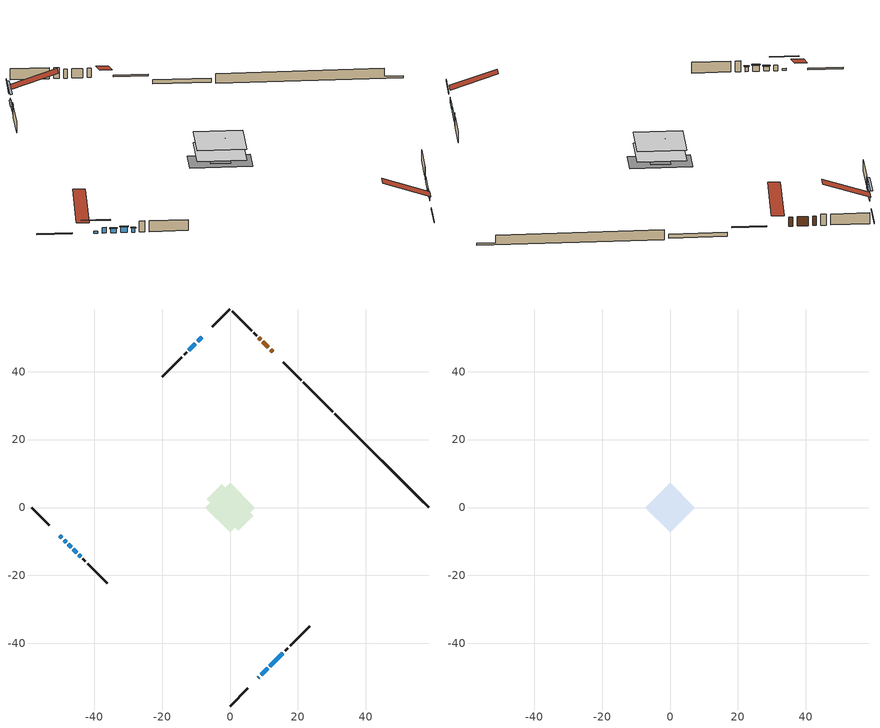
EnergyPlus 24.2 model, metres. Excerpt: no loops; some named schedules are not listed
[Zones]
conditioned space
 floor outside (Floor1 construction): -1.43,0 0,1.43 1.43,0 0,-1.43 z1.12
 floor adiabatic (Floor3 construction): -2.91,0 0,2.91 2.91,0 0,-2.91 z1.12
 floor adiabatic (AdiabaticFloorConstruction): -7.25,0 0,7.25 7.25,0 0,-7.25 z1.12
 floor foundation (Slab1 construction): -6.9,2.37 -2.37,6.9 6.9,-2.37 2.37,-6.9 z-1.07
 floor foundation (Slab2 construction): -2.91,0 0,2.91 2.91,0 0,-2.91 z-0.76
 wall outside (RimJoist1 construction): 0,-58.44 5.17,-53.27 / -58.44,0 -53.27,-5.17 / 0,58.44 -5.17,53.27 / 20.92,37.52 15.75,42.69 z1.12:1.42
 wall outside (AdiabaticWallConstruction 1): 12.57,45.87 11.95,46.49 / 11.29,47.15 9.69,48.76 / 9.03,49.41 8.49,49.95 z1.12:3.15
 wall outside (AdiabaticWallConstruction): 8.35,-50.1 8.51,-49.93 / 9.16,-49.28 11.04,-47.4 / -48.83,-9.61 -48.24,-10.21 / -10.21,48.24 -12.07,46.37 / 11.7,-46.74 15.59,-42.85 / -46.1,-12.34 -45.16,-13.28 z1.12:2.34; -8.35,50.1 -9.55,48.89 / -47.58,-10.86 -46.75,-11.69 / -44.51,-13.93 -44,-14.44 z1.12:2.04; -50.1,-8.34 -49.48,-8.96 z1.12:1.53
 wall outside (Wall1 construction): 16.25,-42.19 17.04,-41.4 / -43.35,-15.09 -42.56,-15.88 / -12.73,45.71 -13.52,44.92 / 7.83,50.61 7.04,51.4 z1.12:3.56
 wall outside (Wall2 construction): 17.69,-40.75 23.42,-35.02 / -41.9,-16.54 -36.17,-22.27 / -14.17,44.27 -19.9,38.54 / 6.39,52.05 0.66,57.78 z1.12:3.56
 wall foundation (FoundationWall1 construction): 30.85,27.59,-1.07 30.85,27.59,1.12 55.68,2.76,1.12 55.68,2.76,-0.6 58.44,0,-0.6 58.44,0,-1.07
 wall foundation (FoundationWall2 construction): 30.2,28.24 21.58,36.87 z-0.76:0.15
 window (WindowConstruction 5): 8.35,-50.09 8.51,-49.94 z1.12:2.34
 window (WindowConstruction 7): -8.35,50.09 -9.55,48.89 z1.12:2.03
 window (WindowConstruction 8): 9.16,-49.28 11.04,-47.4 z1.12:2.34
 window (WindowConstruction 9): -50.09,-8.35 -49.49,-8.96 z1.12:1.53
 window (WindowConstruction 6): -48.83,-9.61 -48.24,-10.2 z1.12:2.34
 window (WindowConstruction): -10.21,48.24 -12.07,46.37 z1.12:2.34
 window (WindowConstruction 1): 11.7,-46.74 15.59,-42.85 z1.12:2.34
 window (WindowConstruction 2): -47.58,-10.86 -46.75,-11.69 z1.12:2.03
 window (WindowConstruction 3): -46.1,-12.34 -45.16,-13.28 z1.12:2.34
 window (WindowConstruction 4): -44.51,-13.93 -44.01,-14.44 z1.12:2.03
 door (Door): 12.57,45.87 11.95,46.49 z1.12:3.15
 door (Door 1): 11.29,47.15 9.69,48.76 z1.12:3.15
 door (Door 2): 9.03,49.41 8.49,49.95 z1.12:3.15
 ceiling adiabatic (AdiabaticFloorConstruction): 0,-7.25 7.25,0 0,7.25 -7.25,0 z1.12
 roof outside (Roof2 construction): 0,1.71 -1.71,0 0,-1.71 1.71,0 z3.56
attic - vented
 floor to conditioned space (Floor2 construction Reversed): -7.25,0 0,7.25 7.25,0 0,-7.25 z3.56
 roof outside (Roof1 construction): 7.69,-50.75,3.56 0.63,-43.69,6.89 -1.23,-45.55,6.89 5.83,-52.61,3.56; -50.75,-7.69,3.56 -43.69,-0.63,6.89 -45.55,1.23,6.89 -52.61,-5.83,3.56; -7.69,50.75,3.56 -0.63,43.69,6.89 1.23,45.55,6.89 -5.83,52.61,3.56; 13.23,45.21,3.56 6.17,38.15,6.89 8.03,36.29,6.89 15.09,43.35,3.56
shading: -11.42,47.03 -6.48,51.96 -6.77,52.25 -11.71,47.32 z4.67; -47.62,-10.82 -51.96,-6.48 -52.25,-6.77 -47.91,-11.11 z4.16; -12.21,46.23 -10.06,48.38 -10.35,48.67 -12.51,46.52 z2.54; -46.61,-11.83 -47.72,-10.72 -48.01,-11.01 -46.9,-12.12 z2.24; -45.02,-13.42 -46.24,-12.2 -46.53,-12.49 -45.31,-13.71 z2.54; -43.86,-14.58 -44.65,-13.79 -44.94,-14.08 -44.15,-14.87 z2.24
[Building]
Building 1: Terrain=Suburbs
[Site:Location]
Erieau AUT_ON: Latitude {deg}=42.25; Longitude {deg}=-81.9; Time Zone {hr}=-5; Elevation {m}=178; Keep Site Location Information=Yes
[Site:GroundTemperature:Shallow]
5.2292, 3.30147, 3.1471, 4.0619, 7.73432, 11.3896, 14.5586, 16.5661, 16.7366, 15.1039, 12.0157, 8.47254
[Site:WaterMainsTemperature]
Calculation Method=Schedule; Temperature Schedule=mains temperature schedule
[Material] Roughness=Rough; Thermal Absorptance=0.9
Name | Thickness {m} | Conductivity {W/m-K} | Density {kg/m3} | Specific Heat {J/kg-K} | Solar Absorptance | Visible Absorptance
asphalt or fiberglass shingles | 0.00635 | 0.162714 | 1121.4 | 1465.45 | 0.4 | 0.4
ceiling loosefill ins | 0.169333 | 0.0480833 | 16.02 | 1046.75 | 0.7 | 0.7
ceiling stud and cavity | 0.1397 | 0.108532 | 65.682 | 1177.47 | 0.7 | 0.7
concrete 4.0 in. | 0.1016 | 1.803125 | 2242.8 | 837.4 | 0.7 | 0.7
concrete 8.0 in. | 0.2032 | 1.803125 | 2242.8 | 837.4 | 0.7 | 0.7
door material | 0.04445 | 0.188738 | 512.64 | 1214.23 | 0.7 | 0.7
door material 1 | 0.04445 | 0.0451087 | 512.64 | 1214.23 | 0.7 | 0.7
exterior vertical ins | 0.0457286 | 0.029427 | 32.04 | 1214.23 | 0.7 | 0.7
exterior vertical ins 1 | 0.00108814 | 0.029427 | 32.04 | 1214.23 | 0.7 | 0.7
floor covering | 0.0127 | 0.0433444 | 54.468 | 1339.84 | 0.6 | 0.6
floor covering 1 | 0.0127 | 9.015625 | 54.468 | 1339.84 | 0.6 | 0.6
floor rigid ins | 0.051816 | 0.029427 | 32.04 | 1214.23 | 0.7 | 0.7
floor rigid ins 1; wall rigid ins | 0.512978 | 0.029427 | 32.04 | 1214.23 | 0.7 | 0.7
floor stud and cavity | 0.1397 | 0.582521 | 92.3553 | 1139.71 | 0.7 | 0.7
floor stud and cavity 1 | 0.0889 | 0.400059 | 50.32683 | 1063.81 | 0.7 | 0.7
floor stud and cavity 2 | 0.1397 | 1.75129 | 37.0049 | 1207.88 | 0.7 | 0.7
furniture material conditioned space 1 | 0.1524 | 0.115458 | 640.8 | 1214.23 | 0.6 | 0.6
gypsum board | 0.0127 | 0.160291 | 801 | 837.4 | 0.6 | 0.6
gypsum board 1 | 0.0127 | 0.160291 | 801 | 837.4 | 0.7 | 0.7
osb sheathing 0.5 in. | 0.0127 | 0.115458 | 512.64 | 1214.23 | 0.7 | 0.7
osb sheathing 0.75 in. | 0.01905 | 0.115458 | 512.64 | 1214.23 | 0.7 | 0.7
osb sheathing 2.0 in. | 0.0508 | 0.115458 | 512.64 | 1214.23 | 0.7 | 0.7
rim joist stud and cavity | 0.0508 | 0.0293316 | 125.044 | 1163.47 | 0.6 | 0.6
roof stud and cavity | 0.0889 | 1.61966 | 78.34581 | 1123.46 | 0.7 | 0.7
wall stud and cavity | 0.1397 | 0.123197 | 139.0536 | 1170.24 | 0.7 | 0.7
wall stud and cavity 1 | 0.1397 | 0.0935595 | 139.0536 | 1170.24 | 0.7 | 0.7
wall stud and cavity 2 | 0.0889 | 0.380278 | 52.3479 | 1209.89 | 0.7 | 0.7
wall stud and cavity 3 | 0.0889 | 0.391764 | 83.0341 | 1211.67 | 0.7 | 0.7
wood siding | 0.0254 | 0.102417 | 544.68 | 1172.36 | 0.4 | 0.4
wood siding 1; wood siding 2; wood siding 3 | 0.0254 | 0.102417 | 544.68 | 1172.36 | 0.7 | 0.7
[WindowMaterial:SimpleGlazingSystem]
Name | U-Factor {W/m2-K} | Solar Heat Gain Coefficient
WindowMaterial | 2.21385 | 0.54
WindowMaterial 1 | 2.12471 | 0.61
WindowMaterial 2 | 2.25019 | 0.5
WindowMaterial 3 | 2.3047 | 0.45
WindowMaterial 4 | 2.35467 | 0.38
WindowMaterial 5 | 3.04227 | 0.45
WindowMaterial 6 | 2.21272 | 0.53
WindowMaterial 7 | 2.208742 | 0.54
WindowMaterial 8 | 4.522527 | 0.49
[Construction]
AdiabaticFloorConstruction: floor stud and cavity 2, floor rigid ins 1, osb sheathing 0.75 in., floor covering
AdiabaticWallConstruction: wood siding 2, wall rigid ins, wall stud and cavity 2, gypsum board
AdiabaticWallConstruction 1: wood siding 3, wall rigid ins, wall stud and cavity 2, gypsum board
Door: door material
Door 1; Door 2: door material 1
Floor1 construction: floor stud and cavity, floor rigid ins, osb sheathing 0.75 in., floor covering
Floor2 construction Reversed: gypsum board, ceiling stud and cavity, ceiling loosefill ins
Floor3 construction: floor stud and cavity 1, floor covering 1
FoundationWall1 construction: concrete 8.0 in., gypsum board 1
FoundationWall2 construction: concrete 8.0 in.
furniture construction conditioned space 1: furniture material conditioned space 1
PartitionWallConstruction: gypsum board, wall stud and cavity 3, gypsum board
RimJoist1 construction: wood siding 1, osb sheathing 2.0 in., rim joist stud and cavity
Roof1 construction: asphalt or fiberglass shingles
Roof2 construction: asphalt or fiberglass shingles, osb sheathing 0.5 in., roof stud and cavity, gypsum board
Slab1 construction; Slab2 construction: concrete 4.0 in.
Wall1 construction: wood siding, osb sheathing 0.5 in., wall stud and cavity, gypsum board
Wall2 construction: wood siding, osb sheathing 0.5 in., wall stud and cavity 1, gypsum board
WindowConstruction; WindowConstruction 3: WindowMaterial
WindowConstruction 1: WindowMaterial 1
WindowConstruction 2: WindowMaterial 2
WindowConstruction 4: WindowMaterial 3
WindowConstruction 5: WindowMaterial 4
WindowConstruction 6: WindowMaterial 5
WindowConstruction 7: WindowMaterial 6
WindowConstruction 8: WindowMaterial 7
WindowConstruction 9: WindowMaterial 8
[Zone] Multiplier=1; Part of Total Floor Area=Yes
Name | Volume {m3}
attic - vented | 56.7632
conditioned space | 473.7
[Space]
Name | Zone | Volume {m3}
attic - vented 1 | attic - vented | 56.7632
conditioned space 1 | conditioned space | 473.7
[ZoneInfiltration:EffectiveLeakageArea]
infil attic - vented 1: Zone or Space=attic - vented 1; Schedule=Always On Discrete; Effective Air Leakage Area {cm2}=5043.36; Stack Coefficient=0.000231421; Wind Coefficient=1.02783e-05
[ZoneMixing]
whole house fan mix: Zone or Space=attic - vented; Schedule=Always On Continuous; Design Flow Rate Calculation Method=Flow/Zone; Design Flow Rate {m3/s}=0; Source Zone or Space=conditioned space
[SurfaceProperty:ExposedFoundationPerimeter] Exposed Perimeter Calculation Method=TotalExposedPerimeter
Name | Total Exposed Perimeter {m}
Slab1 | 39.014
Slab2 | 12.192
[InternalMass] Zone or ZoneList=conditioned space; Space or SpaceList=conditioned space 1
Name | Construction | Surface Area {m2}
furniture mass conditioned space 1 | furniture construction conditioned space 1 | 90.7599
partition wall mass | PartitionWallConstruction | 209.99
[Lights]
interior lighting: Zone or ZoneList or Space or SpaceList=conditioned space 1; Schedule=interior lighting schedule; Design Level Calculation Method=LightingLevel; Lighting Level {W}=343.2; Return Air Fraction=0; Fraction Radiant=0.6; Fraction Visible=0.2; Fraction Replaceable=1
[People]
occupants: Zone or ZoneList or Space or SpaceList=conditioned space 1; Number of People Schedule=occupants schedule; Number of People Calculation Method=People; Number of People=3; Fraction Radiant=0.314171; Sensible Heat Fraction=0.56303; Activity Level Schedule=occupants activity schedule; Carbon Dioxide Generation Rate {m3/s-W}=0; Enable ASHRAE 55 Comfort Warnings=No; Mean Radiant Temperature Calculation Type=EnclosureAveraged
[ElectricEquipment] Zone or ZoneList or Space or SpaceList=conditioned space 1; Design Level Calculation Method=EquipmentLevel
Name | Schedule | Design Level {W} | Fraction Latent | Fraction Radiant | Fraction Lost
clothes dryer | clothes dryer schedule | 140.772 | 0.015 | 0.081 | 0.85
clothes washer | clothes washer schedule | 32.1985 | 0.03 | 0.162 | 0.7
cooking range | cooking range schedule | 215.147 | 0.08 | 0.432 | 0.2
dishwasher | dishwasher schedule | 66.8632 | 0.3 | 0.18 | 0.4
fridge | fridge schedule | 72.9452 | 0 | 0.6 | 0
mech vent bath fan 0 | mech vent bath fan 0 schedule | 50.2 | 0 | 0 | 1
mech vent house fan | mech vent house fan schedule | 0 | 0 | 0 | 1
mech vent house fan cfis | mech vent house fan cfis schedule | 0 | 0 | 0 | 0
misc plug loads | misc plug loads schedule | 494.7 | 0.045 | 0.513 | 0.1
whole house fan | Always On Discrete | 0 | 0 | 0 | 1
[OtherEquipment] Zone or ZoneList or Space or SpaceList=conditioned space 1; Design Level Calculation Method=EquipmentLevel
Name | Fuel Type | Schedule | Design Level {W} | Fraction Latent | Fraction Radiant | Fraction Lost
clothes dryer 1 | Electricity | clothes dryer schedule | 0 | 0.015 | 0.081 | 0.85
cooking range 1 | Electricity | cooking range schedule | 0 | 0.08 | 0.432 | 0.2
general water use latent | None | general water use schedule | 62.594 | 1 | 0 | 0
general water use sensible | None | general water use schedule | -61.6891 | 0 | 0.6 | 0
mech vent house fan latent load | None | Always On Discrete | 0 | 1 | 0 | 0
mech vent house fan sensible load | None | Always On Discrete | 0 | 0 | 0 | 0
water heater energy adjustment1 | NaturalGas | Always On Discrete | 0.01 | 0 | 0 | 1
[ZoneInfiltration:DesignFlowRate] Zone or ZoneList or Space or SpaceList=conditioned space 1; Schedule=Always On Discrete; Design Flow Rate Calculation Method=Flow/Zone; Design Flow Rate {m3/s}=0
infil flow; natural vent flow; whole house fan flow
[Foundation:Kiva] Initial Indoor Air Temperature {C}=18; Wall Depth Below Slab {m}=0.2032; Custom Block Z Position 1 {m}=0
Name | Wall Height Above Grade {m} | Custom Block Material Name 1 | Custom Block Depth 1 {m} | Custom Block X Position 1 {m}
Foundation Kiva 1 | 1.11999 | exterior vertical ins | 2.189988 | 0.2159
Foundation Kiva 2 | 0.150023 | exterior vertical ins 1 | 0.910011 | 0.2032
[Foundation:Kiva:Settings]
Soil Conductivity {W/m-K}=0.849921; Soil Density {kg/m3}=1842.3; Soil Specific Heat {J/kg-K}=418.7; Ground Solar Absorptivity=0.9; Ground Thermal Absorptivity=0.9; Ground Surface Roughness {m}=0.03; Far-Field Width {m}=40; Deep-Ground Boundary Condition=ZeroFlux; Deep-Ground Depth {m}=40; Minimum Cell Dimension {m}=0.2; Maximum Cell Growth Coefficient=3; Simulation Timestep=Timestep
[Exterior:Lights]
exterior lighting: Schedule=exterior lighting schedule; Design Level {W}=75.6
[Schedule:Constant]
Name | Hourly Value
Always On Continuous; mech vent house fan schedule; mech vent house fan cfis schedule; Always On Discrete | 1
occupants activity schedule | 117.228
fridge schedule | 0
[Schedule:Week:Daily]
interior lighting schedule Week Rule - Jan1-Jan27: interior lighting schedule day, interior lighting schedule day, interior lighting schedule day, interior lighting schedule day, interior lighting schedule day, interior lighting schedule day, interior lighting schedule day, interior lighting schedule default day, interior lighting schedule default day, interior lighting schedule default day, interior lighting schedule default day, interior lighting schedule default day
interior lighting schedule Week Rule - Jan28-Feb3: interior lighting schedule day, interior lighting schedule day, interior lighting schedule day, interior lighting schedule day, interior lighting schedule day 1, interior lighting schedule day 1, interior lighting schedule day 1, interior lighting schedule default day, interior lighting schedule default day, interior lighting schedule default day, interior lighting schedule default day, interior lighting schedule default day
interior lighting schedule Week Rule - Feb4-Feb24: interior lighting schedule day 1, interior lighting schedule day 1, interior lighting schedule day 1, interior lighting schedule day 1, interior lighting schedule day 1, interior lighting schedule day 1, interior lighting schedule day 1, interior lighting schedule default day, interior lighting schedule default day, interior lighting schedule default day, interior lighting schedule default day, interior lighting schedule default day
interior lighting schedule Week Rule - Feb25-Mar3: interior lighting schedule day 1, interior lighting schedule day 1, interior lighting schedule day 1, interior lighting schedule day 1, interior lighting schedule day 2, interior lighting schedule day 2, interior lighting schedule day 2, interior lighting schedule default day, interior lighting schedule default day, interior lighting schedule default day, interior lighting schedule default day, interior lighting schedule default day
interior lighting schedule Week Rule - Mar4-Mar31: interior lighting schedule day 2, interior lighting schedule day 2, interior lighting schedule day 2, interior lighting schedule day 2, interior lighting schedule day 2, interior lighting schedule day 2, interior lighting schedule day 2, interior lighting schedule default day, interior lighting schedule default day, interior lighting schedule default day, interior lighting schedule default day, interior lighting schedule default day
interior lighting schedule Week Rule - Apr1-Apr28: interior lighting schedule day 3, interior lighting schedule day 3, interior lighting schedule day 3, interior lighting schedule day 3, interior lighting schedule day 3, interior lighting schedule day 3, interior lighting schedule day 3, interior lighting schedule default day, interior lighting schedule default day, interior lighting schedule default day, interior lighting schedule default day, interior lighting schedule default day
interior lighting schedule Week Rule - Apr29-May5: interior lighting schedule day 3, interior lighting schedule day 3, interior lighting schedule day 4, interior lighting schedule day 4, interior lighting schedule day 4, interior lighting schedule day 4, interior lighting schedule day 4, interior lighting schedule default day, interior lighting schedule default day, interior lighting schedule default day, interior lighting schedule default day, interior lighting schedule default day
interior lighting schedule Week Rule - May6-May26: interior lighting schedule day 4, interior lighting schedule day 4, interior lighting schedule day 4, interior lighting schedule day 4, interior lighting schedule day 4, interior lighting schedule day 4, interior lighting schedule day 4, interior lighting schedule default day, interior lighting schedule default day, interior lighting schedule default day, interior lighting schedule default day, interior lighting schedule default day
interior lighting schedule Week Rule - May27-Jun2: interior lighting schedule day 4, interior lighting schedule day 4, interior lighting schedule day 4, interior lighting schedule day 4, interior lighting schedule day 4, interior lighting schedule day 5, interior lighting schedule day 5, interior lighting schedule default day, interior lighting schedule default day, interior lighting schedule default day, interior lighting schedule default day, interior lighting schedule default day
interior lighting schedule Week Rule - Jun3-Jun30: interior lighting schedule day 5, interior lighting schedule day 5, interior lighting schedule day 5, interior lighting schedule day 5, interior lighting schedule day 5, interior lighting schedule day 5, interior lighting schedule day 5, interior lighting schedule default day, interior lighting schedule default day, interior lighting schedule default day, interior lighting schedule default day, interior lighting schedule default day
interior lighting schedule Week Rule - Jul1-Jul28: interior lighting schedule day 6, interior lighting schedule day 6, interior lighting schedule day 6, interior lighting schedule day 6, interior lighting schedule day 6, interior lighting schedule day 6, interior lighting schedule day 6, interior lighting schedule default day, interior lighting schedule default day, interior lighting schedule default day, interior lighting schedule default day, interior lighting schedule default day
interior lighting schedule Week Rule - Jul29-Aug4: interior lighting schedule day 6, interior lighting schedule day 6, interior lighting schedule day 6, interior lighting schedule day 7, interior lighting schedule day 7, interior lighting schedule day 7, interior lighting schedule day 7, interior lighting schedule default day, interior lighting schedule default day, interior lighting schedule default day, interior lighting schedule default day, interior lighting schedule default day
interior lighting schedule Week Rule - Aug5-Aug25: interior lighting schedule day 7, interior lighting schedule day 7, interior lighting schedule day 7, interior lighting schedule day 7, interior lighting schedule day 7, interior lighting schedule day 7, interior lighting schedule day 7, interior lighting schedule default day, interior lighting schedule default day, interior lighting schedule default day, interior lighting schedule default day, interior lighting schedule default day
interior lighting schedule Week Rule - Aug26-Sep1: interior lighting schedule day 7, interior lighting schedule day 7, interior lighting schedule day 7, interior lighting schedule day 7, interior lighting schedule day 7, interior lighting schedule day 7, interior lighting schedule day 8, interior lighting schedule default day, interior lighting schedule default day, interior lighting schedule default day, interior lighting schedule default day, interior lighting schedule default day
interior lighting schedule Week Rule - Sep2-Sep29: interior lighting schedule day 8, interior lighting schedule day 8, interior lighting schedule day 8, interior lighting schedule day 8, interior lighting schedule day 8, interior lighting schedule day 8, interior lighting schedule day 8, interior lighting schedule default day, interior lighting schedule default day, interior lighting schedule default day, interior lighting schedule default day, interior lighting schedule default day
interior lighting schedule Week Rule - Sep30-Oct6: interior lighting schedule day 8, interior lighting schedule day 9, interior lighting schedule day 9, interior lighting schedule day 9, interior lighting schedule day 9, interior lighting schedule day 9, interior lighting schedule day 9, interior lighting schedule default day, interior lighting schedule default day, interior lighting schedule default day, interior lighting schedule default day, interior lighting schedule default day
interior lighting schedule Week Rule - Oct7-Oct27: interior lighting schedule day 9, interior lighting schedule day 9, interior lighting schedule day 9, interior lighting schedule day 9, interior lighting schedule day 9, interior lighting schedule day 9, interior lighting schedule day 9, interior lighting schedule default day, interior lighting schedule default day, interior lighting schedule default day, interior lighting schedule default day, interior lighting schedule default day
interior lighting schedule Week Rule - Oct28-Nov3: interior lighting schedule day 9, interior lighting schedule day 9, interior lighting schedule day 9, interior lighting schedule day 9, interior lighting schedule day 10, interior lighting schedule day 10, interior lighting schedule day 10, interior lighting schedule default day, interior lighting schedule default day, interior lighting schedule default day, interior lighting schedule default day, interior lighting schedule default day
interior lighting schedule Week Rule - Nov4-Nov24: interior lighting schedule day 10, interior lighting schedule day 10, interior lighting schedule day 10, interior lighting schedule day 10, interior lighting schedule day 10, interior lighting schedule day 10, interior lighting schedule day 10, interior lighting schedule default day, interior lighting schedule default day, interior lighting schedule default day, interior lighting schedule default day, interior lighting schedule default day
interior lighting schedule Week Rule - Nov25-Dec1: interior lighting schedule day 10, interior lighting schedule day 10, interior lighting schedule day 10, interior lighting schedule day 10, interior lighting schedule day 10, interior lighting schedule day 10, interior lighting schedule day 11, interior lighting schedule default day, interior lighting schedule default day, interior lighting schedule default day, interior lighting schedule default day, interior lighting schedule default day
interior lighting schedule Week Rule - Dec2-Dec31: interior lighting schedule day 11, interior lighting schedule day 11, interior lighting schedule day 11, interior lighting schedule day 11, interior lighting schedule day 11, interior lighting schedule day 11, interior lighting schedule day 11, interior lighting schedule default day, interior lighting schedule default day, interior lighting schedule default day, interior lighting schedule default day, interior lighting schedule default day
occupants schedule Week Rule - Jan1-Dec31: occupants schedule day, occupants schedule day, occupants schedule day, occupants schedule day, occupants schedule day, occupants schedule day, occupants schedule day, occupants schedule default day, occupants schedule default day, occupants schedule default day, occupants schedule default day, occupants schedule default day
clothes dryer schedule Week Rule - Jan1-Dec31: clothes dryer schedule day, clothes dryer schedule day, clothes dryer schedule day, clothes dryer schedule day, clothes dryer schedule day, clothes dryer schedule day, clothes dryer schedule day, clothes dryer schedule default day, clothes dryer schedule default day, clothes dryer schedule default day, clothes dryer schedule default day, clothes dryer schedule default day
clothes washer schedule Week Rule - Jan1-Dec31: clothes washer schedule day, clothes washer schedule day, clothes washer schedule day, clothes washer schedule day, clothes washer schedule day, clothes washer schedule day, clothes washer schedule day, clothes washer schedule default day, clothes washer schedule default day, clothes washer schedule default day, clothes washer schedule default day, clothes washer schedule default day
cooking range schedule Week Rule - Jan1-Dec31: cooking range schedule day, cooking range schedule day, cooking range schedule day, cooking range schedule day, cooking range schedule day, cooking range schedule day, cooking range schedule day, cooking range schedule default day, cooking range schedule default day, cooking range schedule default day, cooking range schedule default day, cooking range schedule default day
dishwasher schedule Week Rule - Jan1-Dec31: dishwasher schedule day, dishwasher schedule day, dishwasher schedule day, dishwasher schedule day, dishwasher schedule day, dishwasher schedule day, dishwasher schedule day, dishwasher schedule default day, dishwasher schedule default day, dishwasher schedule default day, dishwasher schedule default day, dishwasher schedule default day
mech vent bath fan 0 schedule Week Rule - Jan1-Dec31: mech vent bath fan 0 schedule day, mech vent bath fan 0 schedule day, mech vent bath fan 0 schedule day, mech vent bath fan 0 schedule day, mech vent bath fan 0 schedule day, mech vent bath fan 0 schedule day, mech vent bath fan 0 schedule day, mech vent bath fan 0 schedule default day, mech vent bath fan 0 schedule default day, mech vent bath fan 0 schedule default day, mech vent bath fan 0 schedule default day, mech vent bath fan 0 schedule default day
misc plug loads schedule Week Rule - Jan1-Dec31: misc plug loads schedule day, misc plug loads schedule day, misc plug loads schedule day, misc plug loads schedule day, misc plug loads schedule day, misc plug loads schedule day, misc plug loads schedule day, misc plug loads schedule default day, misc plug loads schedule default day, misc plug loads schedule default day, misc plug loads schedule default day, misc plug loads schedule default day
general water use schedule Week Rule - Jan1-Dec31: general water use schedule day, general water use schedule day, general water use schedule day, general water use schedule day, general water use schedule day, general water use schedule day, general water use schedule day, general water use schedule default day, general water use schedule default day, general water use schedule default day, general water use schedule default day, general water use schedule default day
exterior lighting schedule Week Rule - Jan1-Jan27: exterior lighting schedule day, exterior lighting schedule day, exterior lighting schedule day, exterior lighting schedule day, exterior lighting schedule day, exterior lighting schedule day, exterior lighting schedule day, exterior lighting schedule default day, exterior lighting schedule default day, exterior lighting schedule default day, exterior lighting schedule default day, exterior lighting schedule default day
exterior lighting schedule Week Rule - Jan28-Feb3: exterior lighting schedule day, exterior lighting schedule day, exterior lighting schedule day, exterior lighting schedule day, exterior lighting schedule day 1, exterior lighting schedule day 1, exterior lighting schedule day 1, exterior lighting schedule default day, exterior lighting schedule default day, exterior lighting schedule default day, exterior lighting schedule default day, exterior lighting schedule default day
exterior lighting schedule Week Rule - Feb4-Feb24: exterior lighting schedule day 1, exterior lighting schedule day 1, exterior lighting schedule day 1, exterior lighting schedule day 1, exterior lighting schedule day 1, exterior lighting schedule day 1, exterior lighting schedule day 1, exterior lighting schedule default day, exterior lighting schedule default day, exterior lighting schedule default day, exterior lighting schedule default day, exterior lighting schedule default day
exterior lighting schedule Week Rule - Feb25-Mar3: exterior lighting schedule day 1, exterior lighting schedule day 1, exterior lighting schedule day 1, exterior lighting schedule day 1, exterior lighting schedule day 2, exterior lighting schedule day 2, exterior lighting schedule day 2, exterior lighting schedule default day, exterior lighting schedule default day, exterior lighting schedule default day, exterior lighting schedule default day, exterior lighting schedule default day
exterior lighting schedule Week Rule - Mar4-Mar31: exterior lighting schedule day 2, exterior lighting schedule day 2, exterior lighting schedule day 2, exterior lighting schedule day 2, exterior lighting schedule day 2, exterior lighting schedule day 2, exterior lighting schedule day 2, exterior lighting schedule default day, exterior lighting schedule default day, exterior lighting schedule default day, exterior lighting schedule default day, exterior lighting schedule default day
exterior lighting schedule Week Rule - Apr1-Apr28: exterior lighting schedule day 3, exterior lighting schedule day 3, exterior lighting schedule day 3, exterior lighting schedule day 3, exterior lighting schedule day 3, exterior lighting schedule day 3, exterior lighting schedule day 3, exterior lighting schedule default day, exterior lighting schedule default day, exterior lighting schedule default day, exterior lighting schedule default day, exterior lighting schedule default day
exterior lighting schedule Week Rule - Apr29-May5: exterior lighting schedule day 3, exterior lighting schedule day 3, exterior lighting schedule day 4, exterior lighting schedule day 4, exterior lighting schedule day 4, exterior lighting schedule day 4, exterior lighting schedule day 4, exterior lighting schedule default day, exterior lighting schedule default day, exterior lighting schedule default day, exterior lighting schedule default day, exterior lighting schedule default day
exterior lighting schedule Week Rule - May6-May26: exterior lighting schedule day 4, exterior lighting schedule day 4, exterior lighting schedule day 4, exterior lighting schedule day 4, exterior lighting schedule day 4, exterior lighting schedule day 4, exterior lighting schedule day 4, exterior lighting schedule default day, exterior lighting schedule default day, exterior lighting schedule default day, exterior lighting schedule default day, exterior lighting schedule default day
exterior lighting schedule Week Rule - May27-Jun2: exterior lighting schedule day 4, exterior lighting schedule day 4, exterior lighting schedule day 4, exterior lighting schedule day 4, exterior lighting schedule day 4, exterior lighting schedule day 5, exterior lighting schedule day 5, exterior lighting schedule default day, exterior lighting schedule default day, exterior lighting schedule default day, exterior lighting schedule default day, exterior lighting schedule default day
exterior lighting schedule Week Rule - Jun3-Jun30: exterior lighting schedule day 5, exterior lighting schedule day 5, exterior lighting schedule day 5, exterior lighting schedule day 5, exterior lighting schedule day 5, exterior lighting schedule day 5, exterior lighting schedule day 5, exterior lighting schedule default day, exterior lighting schedule default day, exterior lighting schedule default day, exterior lighting schedule default day, exterior lighting schedule default day
exterior lighting schedule Week Rule - Jul1-Jul28: exterior lighting schedule day 6, exterior lighting schedule day 6, exterior lighting schedule day 6, exterior lighting schedule day 6, exterior lighting schedule day 6, exterior lighting schedule day 6, exterior lighting schedule day 6, exterior lighting schedule default day, exterior lighting schedule default day, exterior lighting schedule default day, exterior lighting schedule default day, exterior lighting schedule default day
exterior lighting schedule Week Rule - Jul29-Aug4: exterior lighting schedule day 6, exterior lighting schedule day 6, exterior lighting schedule day 6, exterior lighting schedule day 7, exterior lighting schedule day 7, exterior lighting schedule day 7, exterior lighting schedule day 7, exterior lighting schedule default day, exterior lighting schedule default day, exterior lighting schedule default day, exterior lighting schedule default day, exterior lighting schedule default day
exterior lighting schedule Week Rule - Aug5-Aug25: exterior lighting schedule day 7, exterior lighting schedule day 7, exterior lighting schedule day 7, exterior lighting schedule day 7, exterior lighting schedule day 7, exterior lighting schedule day 7, exterior lighting schedule day 7, exterior lighting schedule default day, exterior lighting schedule default day, exterior lighting schedule default day, exterior lighting schedule default day, exterior lighting schedule default day
exterior lighting schedule Week Rule - Aug26-Sep1: exterior lighting schedule day 7, exterior lighting schedule day 7, exterior lighting schedule day 7, exterior lighting schedule day 7, exterior lighting schedule day 7, exterior lighting schedule day 7, exterior lighting schedule day 8, exterior lighting schedule default day, exterior lighting schedule default day, exterior lighting schedule default day, exterior lighting schedule default day, exterior lighting schedule default day
exterior lighting schedule Week Rule - Sep2-Sep29: exterior lighting schedule day 8, exterior lighting schedule day 8, exterior lighting schedule day 8, exterior lighting schedule day 8, exterior lighting schedule day 8, exterior lighting schedule day 8, exterior lighting schedule day 8, exterior lighting schedule default day, exterior lighting schedule default day, exterior lighting schedule default day, exterior lighting schedule default day, exterior lighting schedule default day
exterior lighting schedule Week Rule - Sep30-Oct6: exterior lighting schedule day 8, exterior lighting schedule day 9, exterior lighting schedule day 9, exterior lighting schedule day 9, exterior lighting schedule day 9, exterior lighting schedule day 9, exterior lighting schedule day 9, exterior lighting schedule default day, exterior lighting schedule default day, exterior lighting schedule default day, exterior lighting schedule default day, exterior lighting schedule default day
exterior lighting schedule Week Rule - Oct7-Oct27: exterior lighting schedule day 9, exterior lighting schedule day 9, exterior lighting schedule day 9, exterior lighting schedule day 9, exterior lighting schedule day 9, exterior lighting schedule day 9, exterior lighting schedule day 9, exterior lighting schedule default day, exterior lighting schedule default day, exterior lighting schedule default day, exterior lighting schedule default day, exterior lighting schedule default day
exterior lighting schedule Week Rule - Oct28-Nov3: exterior lighting schedule day 9, exterior lighting schedule day 9, exterior lighting schedule day 9, exterior lighting schedule day 9, exterior lighting schedule day 10, exterior lighting schedule day 10, exterior lighting schedule day 10, exterior lighting schedule default day, exterior lighting schedule default day, exterior lighting schedule default day, exterior lighting schedule default day, exterior lighting schedule default day
[Schedule:Year]
interior lighting schedule: interior lighting schedule Week Rule - Jan1-Jan27, 1, 1, 1, 27, interior lighting schedule Week Rule - Jan28-Feb3, 1, 28, 2, 3, interior lighting schedule Week Rule - Feb4-Feb24, 2, 4, 2, 24, interior lighting schedule Week Rule - Feb25-Mar3, 2, 25, 3, 3, interior lighting schedule Week Rule - Mar4-Mar31, 3, 4, 3, 31, interior lighting schedule Week Rule - Apr1-Apr28, 4, 1, 4, 28, interior lighting schedule Week Rule - Apr29-May5, 4, 29, 5, 5, interior lighting schedule Week Rule - May6-May26, 5, 6, 5, 26, interior lighting schedule Week Rule - May27-Jun2, 5, 27, 6, 2, interior lighting schedule Week Rule - Jun3-Jun30, 6, 3, 6, 30, interior lighting schedule Week Rule - Jul1-Jul28, 7, 1, 7, 28, interior lighting schedule Week Rule - Jul29-Aug4, 7, 29, 8, 4, interior lighting schedule Week Rule - Aug5-Aug25, 8, 5, 8, 25, interior lighting schedule Week Rule - Aug26-Sep1, 8, 26, 9, 1, interior lighting schedule Week Rule - Sep2-Sep29, 9, 2, 9, 29, interior lighting schedule Week Rule - Sep30-Oct6, 9, 30, 10, 6, interior lighting schedule Week Rule - Oct7-Oct27, 10, 7, 10, 27, interior lighting schedule Week Rule - Oct28-Nov3, 10, 28, 11, 3, interior lighting schedule Week Rule - Nov4-Nov24, 11, 4, 11, 24, interior lighting schedule Week Rule - Nov25-Dec1, 11, 25, 12, 1, interior lighting schedule Week Rule - Dec2-Dec31, 12, 2, 12, 31
occupants schedule: occupants schedule Week Rule - Jan1-Dec31, 1, 1, 12, 31
clothes dryer schedule: clothes dryer schedule Week Rule - Jan1-Dec31, 1, 1, 12, 31
clothes washer schedule: clothes washer schedule Week Rule - Jan1-Dec31, 1, 1, 12, 31
cooking range schedule: cooking range schedule Week Rule - Jan1-Dec31, 1, 1, 12, 31
dishwasher schedule: dishwasher schedule Week Rule - Jan1-Dec31, 1, 1, 12, 31
mech vent bath fan 0 schedule: mech vent bath fan 0 schedule Week Rule - Jan1-Dec31, 1, 1, 12, 31
misc plug loads schedule: misc plug loads schedule Week Rule - Jan1-Dec31, 1, 1, 12, 31
general water use schedule: general water use schedule Week Rule - Jan1-Dec31, 1, 1, 12, 31
exterior lighting schedule: exterior lighting schedule Week Rule - Jan1-Jan27, 1, 1, 1, 27, exterior lighting schedule Week Rule - Jan28-Feb3, 1, 28, 2, 3, exterior lighting schedule Week Rule - Feb4-Feb24, 2, 4, 2, 24, exterior lighting schedule Week Rule - Feb25-Mar3, 2, 25, 3, 3, exterior lighting schedule Week Rule - Mar4-Mar31, 3, 4, 3, 31, exterior lighting schedule Week Rule - Apr1-Apr28, 4, 1, 4, 28, exterior lighting schedule Week Rule - Apr29-May5, 4, 29, 5, 5, exterior lighting schedule Week Rule - May6-May26, 5, 6, 5, 26, exterior lighting schedule Week Rule - May27-Jun2, 5, 27, 6, 2, exterior lighting schedule Week Rule - Jun3-Jun30, 6, 3, 6, 30, exterior lighting schedule Week Rule - Jul1-Jul28, 7, 1, 7, 28, exterior lighting schedule Week Rule - Jul29-Aug4, 7, 29, 8, 4, exterior lighting schedule Week Rule - Aug5-Aug25, 8, 5, 8, 25, exterior lighting schedule Week Rule - Aug26-Sep1, 8, 26, 9, 1, exterior lighting schedule Week Rule - Sep2-Sep29, 9, 2, 9, 29, exterior lighting schedule Week Rule - Sep30-Oct6, 9, 30, 10, 6, exterior lighting schedule Week Rule - Oct7-Oct27, 10, 7, 10, 27, exterior lighting schedule Week Rule - Oct28-Nov3, 10, 28, 11, 3, exterior lighting schedule Week Rule - Nov4-Nov24, 11, 4, 11, 24, exterior lighting schedule Week Rule - Nov25-Dec1, 11, 25, 12, 1, exterior lighting schedule Week Rule - Dec2-Dec31, 12, 2, 12, 31
[Schedule:Compact]
mains temperature schedule: Through: 01/01, For: AllDays, Until: 24:00, 8.89333, Through: 01/02, For: AllDays, Until: 24:00, 8.82722, Through: 01/03, For: AllDays, Until: 24:00, 8.76167, Through: 01/04, For: AllDays, Until: 24:00, 8.69778, Through: 01/05, For: AllDays, Until: 24:00, 8.635, Through: 01/06, For: AllDays, Until: 24:00, 8.57333, Through: 01/07, For: AllDays, Until: 24:00, 8.51333, Through: 01/08, For: AllDays, Until: 24:00, 8.455, Through: 01/09, For: AllDays, Until: 24:00, 8.39778, Through: 01/10, For: AllDays, Until: 24:00, 8.34167, Through: 01/11, For: AllDays, Until: 24:00, 8.28722, Through: 01/12, For: AllDays, Until: 24:00, 8.23444, Through: 01/13, For: AllDays, Until: 24:00, 8.18278, Through: 01/14, For: AllDays, Until: 24:00, 8.13222, Through: 01/15, For: AllDays, Until: 24:00, 8.08389, Through: 01/16, For: AllDays, Until: 24:00, 8.03667, Through: 01/17, For: AllDays, Until: 24:00, 7.99111, Through: 01/18, For: AllDays, Until: 24:00, 7.94667, Through: 01/19, For: AllDays, Until: 24:00, 7.90389, Through: 01/20, For: AllDays, Until: 24:00, 7.86278, Through: 01/21, For: AllDays, Until: 24:00, 7.82333, Through: 01/22, For: AllDays, Until: 24:00, 7.78556, Through: 01/23, For: AllDays, Until: 24:00, 7.74889, Through: 01/24, For: AllDays, Until: 24:00, 7.71444, Through: 01/25, For: AllDays, Until: 24:00, 7.68111, Through: 01/26, For: AllDays, Until: 24:00, 7.64944, Through: 01/27, For: AllDays, Until: 24:00, 7.61944, Through: 01/28, For: AllDays, Until: 24:00, 7.59111, Through: 01/29, For: AllDays, Until: 24:00, 7.56444, Through: 01/30, For: AllDays, Until: 24:00, 7.53944, Through: 01/31, For: AllDays, Until: 24:00, 7.51611, Through: 02/01, For: AllDays, Until: 24:00, 7.49444, Through: 02/02, For: AllDays, Until: 24:00, 7.47389, Through: 02/03, For: AllDays, Until: 24:00, 7.45556, Through: 02/04, For: AllDays, Until: 24:00, 7.43889, Through: 02/05, For: AllDays, Until: 24:00, 7.42389, Through: 02/06, For: AllDays, Until: 24:00, 7.41056, Through: 02/07, For: AllDays, Until: 24:00, 7.39889, Through: 02/08, For: AllDays, Until: 24:00, 7.38833, Through: 02/09, For: AllDays, Until: 24:00, 7.38, Through: 02/10, For: AllDays, Until: 24:00, 7.37389, Through: 02/11, For: AllDays, Until: 24:00, 7.36889, Through: 02/12, For: AllDays, Until: 24:00, 7.36556, Through: 02/13, For: AllDays, Until: 24:00, 7.36389, Through: 02/14, For: AllDays, Until: 24:00, 7.36389, Through: 02/15, For: AllDays, Until: 24:00, 7.36611, Through: 02/16, For: AllDays, Until: 24:00, 7.36944, Through: 02/17, For: AllDays, Until: 24:00, 7.375, Through: 02/18, For: AllDays, Until: 24:00, 7.38167, Through: 02/19, For: AllDays, Until: 24:00, 7.39056, Through: 02/20, For: AllDays, Until: 24:00, 7.40056, Through: 02/21, For: AllDays, Until: 24:00, 7.41278, Through: 02/22, For: AllDays, Until: 24:00, 7.42667, Through: 02/23, For: AllDays, Until: 24:00, 7.44222, Through: 02/24, For: AllDays, Until: 24:00, 7.45889, Through: 02/25, For: AllDays, Until: 24:00, 7.47778, Through: 02/26, For: AllDays, Until: 24:00, 7.49833, Through: 02/27, For: AllDays, Until: 24:00, 7.52056, Through: 02/28, For: AllDays, Until: 24:00, 7.54444, Through: 03/01, For: AllDays, Until: 24:00, 7.56944, Through: 03/02, For: AllDays, Until: 24:00, 7.59667, Through: 03/03, For: AllDays, Until: 24:00, 7.62556, Through: 03/04, For: AllDays, Until: 24:00, 7.65556, Through: 03/05, For: AllDays, Until: 24:00, 7.68778, Through: 03/06, For: AllDays, Until: 24:00, 7.72111, Through: 03/07, For: AllDays, Until: 24:00, 7.75611, Through: 03/08, For: AllDays, Until: 24:00, 7.79278, Through: 03/09, For: AllDays, Until: 24:00, 7.83111, Through: 03/10, For: AllDays, Until: 24:00, 7.87111, Through: 03/11, For: AllDays, Until: 24:00, 7.91222, Through: 03/12, For: AllDays, Until: 24:00, 7.95556, Through: 03/13, For: AllDays, Until: 24:00, 8, Through: 03/14, For: AllDays, Until: 24:00, 8.04556, Through: 03/15, For: AllDays, Until: 24:00, 8.09333, Through: 03/16, For: AllDays, Until: 24:00, 8.14222, Through: 03/17, For: AllDays, Until: 24:00, 8.19278, Through: 03/18, For: AllDays, Until: 24:00, 8.24444, Through: 03/19, For: AllDays, Until: 24:00, 8.29778, Through: 03/20, For: AllDays, Until: 24:00, 8.35278, Through: 03/21, For: AllDays, Until: 24:00, 8.40889, Through: 03/22, For: AllDays, Until: 24:00, 8.46611, Through: 03/23, For: AllDays, Until: 24:00, 8.52556, Through: 03/24, For: AllDays, Until: 24:00, 8.58556, Through: 03/25, For: AllDays, Until: 24:00, 8.64722, Through: 03/26, For: AllDays, Until: 24:00, 8.71, Through: 03/27, For: AllDays, Until: 24:00, 8.77444, Through: 03/28, For: AllDays, Until: 24:00, 8.84, Through: 03/29, For: AllDays, Until: 24:00, 8.90667, Through: 03/30, For: AllDays, Until: 24:00, 8.975, Through: 03/31, For: AllDays, Until: 24:00, 9.04389, Through: 04/01, For: AllDays, Until: 24:00, 9.11444, Through: 04/02, For: AllDays, Until: 24:00, 9.18611, Through: 04/03, For: AllDays, Until: 24:00, 9.25889, Through: 04/04, For: AllDays, Until: 24:00, 9.33278, Through: 04/05, For: AllDays, Until: 24:00, 9.40833, Through: 04/06, For: AllDays, Until: 24:00, 9.48444, Through: 04/07, For: AllDays, Until: 24:00, 9.56167, Through: 04/08, For: AllDays, Until: 24:00, 9.64, Through: 04/09, For: AllDays, Until: 24:00, 9.71889, Through: 04/10, For: AllDays, Until: 24:00, 9.79944, Through: 04/11, For: AllDays, Until: 24:00, 9.88056, Through: 04/12, For: AllDays, Until: 24:00, 9.96333, Through: 04/13, For: AllDays, Until: 24:00, 10.0461, Through: 04/14, For: AllDays, Until: 24:00, 10.1306, Through: 04/15, For: AllDays, Until: 24:00, 10.2156, Through: 04/16, For: AllDays, Until: 24:00, 10.3011, Through: 04/17, For: AllDays, Until: 24:00, 10.3878, Through: 04/18, For: AllDays, Until: 24:00, 10.4756, Through: 04/19, For: AllDays, Until: 24:00, 10.5639, Through: 04/20, For: AllDays, Until: 24:00, 10.6528, Through: 04/21, For: AllDays, Until: 24:00, 10.7422, Through: 04/22, For: AllDays, Until: 24:00, 10.8328, Through: 04/23, For: AllDays, Until: 24:00, 10.9239, Through: 04/24, For: AllDays, Until: 24:00, 11.0156, Through: 04/25, For: AllDays, Until: 24:00, 11.1083, Through: 04/26, For: AllDays, Until: 24:00, 11.2011, Through: 04/27, For: AllDays, Until: 24:00, 11.295, Through: 04/28, For: AllDays, Until: 24:00, 11.3889, Through: 04/29, For: AllDays, Until: 24:00, 11.4833, Through: 04/30, For: AllDays, Until: 24:00, 11.5783, Through: 05/01, For: AllDays, Until: 24:00, 11.6739, Through: 05/02, For: AllDays, Until: 24:00, 11.77, Through: 05/03, For: AllDays, Until: 24:00, 11.8661, Through: 05/04, For: AllDays, Until: 24:00, 11.9633, Through: 05/05, For: AllDays, Until: 24:00, 12.06, Through: 05/06, For: AllDays, Until: 24:00, 12.1578, Through: 05/07, For: AllDays, Until: 24:00, 12.255, Through: 05/08, For: AllDays, Until: 24:00, 12.3533, Through: 05/09, For: AllDays, Until: 24:00, 12.4511, Through: 05/10, For: AllDays, Until: 24:00, 12.5494, Through: 05/11, For: AllDays, Until: 24:00, 12.6483, Through: 05/12, For: AllDays, Until: 24:00, 12.7467, Through: 05/13, For: AllDays, Until: 24:00, 12.8456, Through: 05/14, For: AllDays, Until: 24:00, 12.9444, Through: 05/15, For: AllDays, Until: 24:00, 13.0433, Through: 05/16, For: AllDays, Until: 24:00, 13.1422, Through: 05/17, For: AllDays, Until: 24:00, 13.2411, Through: 05/18, For: AllDays, Until: 24:00, 13.34, Through: 05/19, For: AllDays, Until: 24:00, 13.4383, Through: 05/20, For: AllDays, Until: 24:00, 13.5372, Through: 05/21, For: AllDays, Until: 24:00, 13.6356, Through: 05/22, For: AllDays, Until: 24:00, 13.7339, Through: 05/23, For: AllDays, Until: 24:00, 13.8322, Through: 05/24, For: AllDays, Until: 24:00, 13.9306, Through: 05/25, For: AllDays, Until: 24:00, 14.0283, Through: 05/26, For: AllDays, Until: 24:00, 14.1256, Through: 05/27, For: AllDays, Until: 24:00, 14.2228, Through: 05/28, For: AllDays, Until: 24:00, 14.3194, Through: 05/29, For: AllDays, Until: 24:00, 14.4161, Through: 05/30, For: AllDays, Until: 24:00, 14.5122, Through: 05/31, For: AllDays, Until: 24:00, 14.6078, Through: 06/01, For: AllDays, Until: 24:00, 14.7033, Through: 06/02, For: AllDays, Until: 24:00, 14.7978, Through: 06/03, For: AllDays, Until: 24:00, 14.8922, Through: 06/04, For: AllDays, Until: 24:00, 14.9861, Through: 06/05, For: AllDays, Until: 24:00, 15.0789, Through: 06/06, For: AllDays, Until: 24:00, 15.1717, Through: 06/07, For: AllDays, Until: 24:00, 15.2639, Through: 06/08, For: AllDays, Until: 24:00, 15.355, Through: 06/09, For: AllDays, Until: 24:00, 15.4456, Through: 06/10, For: AllDays, Until: 24:00, 15.5356, Through: 06/11, For: AllDays, Until: 24:00, 15.625, Through: 06/12, For: AllDays, Until: 24:00, 15.7139, Through: 06/13, For: AllDays, Until: 24:00, 15.8017, Through: 06/14, For: AllDays, Until: 24:00, 15.8883, Through: 06/15, For: AllDays, Until: 24:00, 15.9744, Through: 06/16, For: AllDays, Until: 24:00, 16.06, Through: 06/17, For: AllDays, Until: 24:00, 16.1444, Through: 06/18, For: AllDays, Until: 24:00, 16.2278, Through: 06/19, For: AllDays, Until: 24:00, 16.3106, Through: 06/20, For: AllDays, Until: 24:00, 16.3922, Through: 06/21, For: AllDays, Until: 24:00, 16.4728, Through: 06/22, For: AllDays, Until: 24:00, 16.5522, Through: 06/23, For: AllDays, Until: 24:00, 16.6311, Through: 06/24, For: AllDays, Until: 24:00, 16.7089, Through: 06/25, For: AllDays, Until: 24:00, 16.7856, Through: 06/26, For: AllDays, Until: 24:00, 16.8606, Through: 06/27, For: AllDays, Until: 24:00, 16.935, Through: 06/28, For: AllDays, Until: 24:00, 17.0083, Through: 06/29, For: AllDays, Until: 24:00, 17.0806, Through: 06/30, For: AllDays, Until: 24:00, 17.1511, Through: 07/01, For: AllDays, Until: 24:00, 17.2211, Through: 07/02, For: AllDays, Until: 24:00, 17.2894, Through: 07/03, For: AllDays, Until: 24:00, 17.3567, Through: 07/04, For: AllDays, Until: 24:00, 17.4228, Through: 07/05, For: AllDays, Until: 24:00, 17.4878, Through: 07/06, For: AllDays, Until: 24:00, 17.5511, Through: 07/07, For: AllDays, Until: 24:00, 17.6133, Through: 07/08, For: AllDays, Until: 24:00, 17.6739, Through: 07/09, For: AllDays, Until: 24:00, 17.7333, Through: 07/10, For: AllDays, Until: 24:00, 17.7911, Through: 07/11, For: AllDays, Until: 24:00, 17.8478, Through: 07/12, For: AllDays, Until: 24:00, 17.9033, Through: 07/13, For: AllDays, Until: 24:00, 17.9572, Through: 07/14, For: AllDays, Until: 24:00, 18.0094, Through: 07/15, For: AllDays, Until: 24:00, 18.0606, Through: 07/16, For: AllDays, Until: 24:00, 18.11, Through: 07/17, For: AllDays, Until: 24:00, 18.1578, Through: 07/18, For: AllDays, Until: 24:00, 18.2044, Through: 07/19, For: AllDays, Until: 24:00, 18.2494, Through: 07/20, For: AllDays, Until: 24:00, 18.2928, Through: 07/21, For: AllDays, Until: 24:00, 18.335, Through: 07/22, For: AllDays, Until: 24:00, 18.3756, Through: 07/23, For: AllDays, Until: 24:00, 18.4139, Through: 07/24, For: AllDays, Until: 24:00, 18.4517, Through: 07/25, For: AllDays, Until: 24:00, 18.4872, Through: 07/26, For: AllDays, Until: 24:00, 18.5211, Through: 07/27, For: AllDays, Until: 24:00, 18.5539, Through: 07/28, For: AllDays, Until: 24:00, 18.5844, Through: 07/29, For: AllDays, Until: 24:00, 18.6139, Through: 07/30, For: AllDays, Until: 24:00, 18.6417, Through: 07/31, For: AllDays, Until: 24:00, 18.6678, Through: 08/01, For: AllDays, Until: 24:00, 18.6917, Through: 08/02, For: AllDays, Until: 24:00, 18.7144, Through: 08/03, For: AllDays, Until: 24:00, 18.7356, Through: 08/04, For: AllDays, Until: 24:00, 18.755, Through: 08/05, For: AllDays, Until: 24:00, 18.7728, Through: 08/06, For: AllDays, Until: 24:00, 18.7889, Through: 08/07, For: AllDays, Until: 24:00, 18.8028, Through: 08/08, For: AllDays, Until: 24:00, 18.8156, Through: 08/09, For: AllDays, Until: 24:00, 18.8267, Through: 08/10, For: AllDays, Until: 24:00, 18.8361, Through: 08/11, For: AllDays, Until: 24:00, 18.8433, Through: 08/12, For: AllDays, Until: 24:00, 18.8494, Through: 08/13, For: AllDays, Until: 24:00, 18.8533, Through: 08/14, For: AllDays, Until: 24:00, 18.8561, Through: 08/15, For: AllDays, Until: 24:00, 18.8567, Through: 08/16, For: AllDays, Until: 24:00, 18.8561, Through: 08/17, For: AllDays, Until: 24:00, 18.8533, Through: 08/18, For: AllDays, Until: 24:00, 18.8489, Through: 08/19, For: AllDays, Until: 24:00, 18.8428, Through: 08/20, For: AllDays, Until: 24:00, 18.835, Through: 08/21, For: AllDays, Until: 24:00, 18.8256, Through: 08/22, For: AllDays, Until: 24:00, 18.8144, Through: 08/23, For: AllDays, Until: 24:00, 18.8017, Through: 08/24, For: AllDays, Until: 24:00, 18.7872, Through: 08/25, For: AllDays, Until: 24:00, 18.7711, Through: 08/26, For: AllDays, Until: 24:00, 18.7533, Through: 08/27, For: AllDays, Until: 24:00, 18.7339, Through: 08/28, For: AllDays, Until: 24:00, 18.7128, Through: 08/29, For: AllDays, Until: 24:00, 18.69, Through: 08/30, For: AllDays, Until: 24:00, 18.6656, Through: 08/31, For: AllDays, Until: 24:00, 18.6394, Through: 09/01, For: AllDays, Until: 24:00, 18.6117, Through: 09/02, For: AllDays, Until: 24:00, 18.5822, Through: 09/03, For: AllDays, Until: 24:00, 18.5511, Through: 09/04, For: AllDays, Until: 24:00, 18.5183, Through: 09/05, For: AllDays, Until: 24:00, 18.4839, Through: 09/06, For: AllDays, Until: 24:00, 18.4483, Through: 09/07, For: AllDays, Until: 24:00, 18.4111, Through: 09/08, For: AllDays, Until: 24:00, 18.3717, Through: 09/09, For: AllDays, Until: 24:00, 18.3311, Through: 09/10, For: AllDays, Until: 24:00, 18.2894, Through: 09/11, For: AllDays, Until: 24:00, 18.2456, Through: 09/12, For: AllDays, Until: 24:00, 18.2006, Through: 09/13, For: AllDays, Until: 24:00, 18.1539, Through: 09/14, For: AllDays, Until: 24:00, 18.1056, Through: 09/15, For: AllDays, Until: 24:00, 18.0561, Through: 09/16, For: AllDays, Until: 24:00, 18.005, Through: 09/17, For: AllDays, Until: 24:00, 17.9528, Through: 09/18, For: AllDays, Until: 24:00, 17.8983, Through: 09/19, For: AllDays, Until: 24:00, 17.8433, Through: 09/20, For: AllDays, Until: 24:00, 17.7867, Through: 09/21, For: AllDays, Until: 24:00, 17.7283, Through: 09/22, For: AllDays, Until: 24:00, 17.6689, Through: 09/23, For: AllDays, Until: 24:00, 17.6078, Through: 09/24, For: AllDays, Until: 24:00, 17.5456, Through: 09/25, For: AllDays, Until: 24:00, 17.4822, Through: 09/26, For: AllDays, Until: 24:00, 17.4172, Through: 09/27, For: AllDays, Until: 24:00, 17.3511, Through: 09/28, For: AllDays, Until: 24:00, 17.2839, Through: 09/29, For: AllDays, Until: 24:00, 17.215, Through: 09/30, For: AllDays, Until: 24:00, 17.1456, Through: 10/01, For: AllDays, Until: 24:00, 17.0744, Through: 10/02, For: AllDays, Until: 24:00, 17.0022, Through: 10/03, For: AllDays, Until: 24:00, 16.9289, Through: 10/04, For: AllDays, Until: 24:00, 16.8544, Through: 10/05, For: AllDays, Until: 24:00, 16.7789, Through: 10/06, For: AllDays, Until: 24:00, 16.7022, Through: 10/07, For: AllDays, Until: 24:00, 16.6244, Through: 10/08, For: AllDays, Until: 24:00, 16.5456, Through: 10/09, For: AllDays, Until: 24:00, 16.4661, Through: 10/10, For: AllDays, Until: 24:00, 16.385, Through: 10/11, For: AllDays, Until: 24:00, 16.3033, Through: 10/12, For: AllDays, Until: 24:00, 16.2206, Through: 10/13, For: AllDays, Until: 24:00, 16.1372, Through: 10/14, For: AllDays, Until: 24:00, 16.0528, Through: 10/15, For: AllDays, Until: 24:00, 15.9672, Through: 10/16, For: AllDays, Until: 24:00, 15.8811, Through: 10/17, For: AllDays, Until: 24:00, 15.7939, Through: 10/18, For: AllDays, Until: 24:00, 15.7061, Through: 10/19, For: AllDays, Until: 24:00, 15.6172, Through: 10/20, For: AllDays, Until: 24:00, 15.5283, Through: 10/21, For: AllDays, Until: 24:00, 15.4383, Through: 10/22, For: AllDays, Until: 24:00, 15.3472, Through: 10/23, For: AllDays, Until: 24:00, 15.2561, Through: 10/24, For: AllDays, Until: 24:00, 15.1639, Through: 10/25, For: AllDays, Until: 24:00, 15.0711, Through: 10/26, For: AllDays, Until: 24:00, 14.9778, Through: 10/27, For: AllDays, Until: 24:00, 14.8839, Through: 10/28, For: AllDays, Until: 24:00, 14.79, Through: 10/29, For: AllDays, Until: 24:00, 14.695, Through: 10/30, For: AllDays, Until: 24:00, 14.6, Through: 10/31, For: AllDays, Until: 24:00, 14.5039, Through: 11/01, For: AllDays, Until: 24:00, 14.4078, Through: 11/02, For: AllDays, Until: 24:00, 14.3111, Through: 11/03, For: AllDays, Until: 24:00, 14.2144, Through: 11/04, For: AllDays, Until: 24:00, 14.1172, Through: 11/05, For: AllDays, Until: 24:00, 14.02, Through: 11/06, For: AllDays, Until: 24:00, 13.9222, Through: 11/07, For: AllDays, Until: 24:00, 13.8239, Through: 11/08, For: AllDays, Until: 24:00, 13.7256, Through: 11/09, For: AllDays, Until: 24:00, 13.6272, Through: 11/10, For: AllDays, Until: 24:00, 13.5289, Through: 11/11, For: AllDays, Until: 24:00, 13.43, Through: 11/12, For: AllDays, Until: 24:00, 13.3311, Through: 11/13, For: AllDays, Until: 24:00, 13.2322, Through: 11/14, For: AllDays, Until: 24:00, 13.1333, Through: 11/15, For: AllDays, Until: 24:00, 13.0344, Through: 11/16, For: AllDays, Until: 24:00, 12.9356, Through: 11/17, For: AllDays, Until: 24:00, 12.8372, Through: 11/18, For: AllDays, Until: 24:00, 12.7383, Through: 11/19, For: AllDays, Until: 24:00, 12.6394, Through: 11/20, For: AllDays, Until: 24:00, 12.5411, Through: 11/21, For: AllDays, Until: 24:00, 12.4428, Through: 11/22, For: AllDays, Until: 24:00, 12.3444, Through: 11/23, For: AllDays, Until: 24:00, 12.2467, Through: 11/24, For: AllDays, Until: 24:00, 12.1494, Through: 11/25, For: AllDays, Until: 24:00, 12.0517, Through: 11/26, For: AllDays, Until: 24:00, 11.955, Through: 11/27, For: AllDays, Until: 24:00, 11.8583, Through: 11/28, For: AllDays, Until: 24:00, 11.7617, Through: 11/29, For: AllDays, Until: 24:00, 11.6661, Through: 11/30, For: AllDays, Until: 24:00, 11.5706, Through: 12/01, For: AllDays, Until: 24:00, 11.4756, Through: 12/02, For: AllDays, Until: 24:00, 11.3806, Through: 12/03, For: AllDays, Until: 24:00, 11.2867, Through: 12/04, For: AllDays, Until: 24:00, 11.1933, Through: 12/05, For: AllDays, Until: 24:00, 11.1, Through: 12/06, For: AllDays, Until: 24:00, 11.0078, Through: 12/07, For: AllDays, Until: 24:00, 10.9161, Through: 12/08, For: AllDays, Until: 24:00, 10.825, Through: 12/09, For: AllDays, Until: 24:00, 10.735, Through: 12/10, For: AllDays, Until: 24:00, 10.645, Through: 12/11, For: AllDays, Until: 24:00, 10.5561, Through: 12/12, For: AllDays, Until: 24:00, 10.4678, Through: 12/13, For: AllDays, Until: 24:00, 10.3806, Through: 12/14, For: AllDays, Until: 24:00, 10.2939, Through: 12/15, For: AllDays, Until: 24:00, 10.2083, Through: 12/16, For: AllDays, Until: 24:00, 10.1233, Through: 12/17, For: AllDays, Until: 24:00, 10.0389, Through: 12/18, For: AllDays, Until: 24:00, 9.95611, Through: 12/19, For: AllDays, Until: 24:00, 9.87389, Through: 12/20, For: AllDays, Until: 24:00, 9.79278, Through: 12/21, For: AllDays, Until: 24:00, 9.71222, Through: 12/22, For: AllDays, Until: 24:00, 9.63333, Through: 12/23, For: AllDays, Until: 24:00, 9.555, Through: 12/24, For: AllDays, Until: 24:00, 9.47778, Through: 12/25, For: AllDays, Until: 24:00, 9.40167, Through: 12/26, For: AllDays, Until: 24:00, 9.32667, Through: 12/27, For: AllDays, Until: 24:00, 9.25278, Through: 12/28, For: AllDays, Until: 24:00, 9.18, Through: 12/29, For: AllDays, Until: 24:00, 9.10833, Through: 12/30, For: AllDays, Until: 24:00, 9.03833, Through: 12/31, For: AllDays, Until: 24:00, 8.96889
